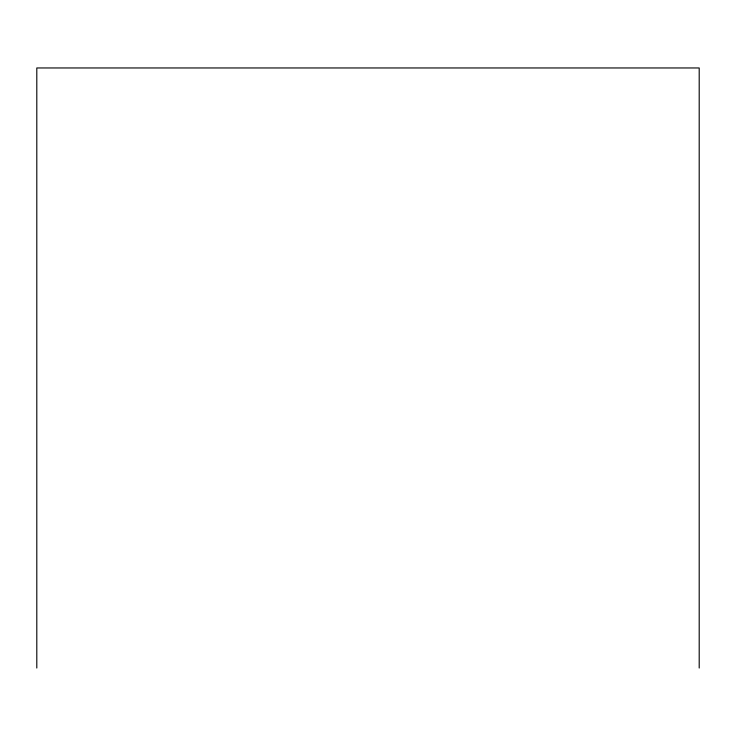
<?xml version="1.0" encoding="UTF-8"?>
<svg xmlns="http://www.w3.org/2000/svg" width="736" height="736" viewBox="0 0 736 736"><rect width="100%" height="100%" fill="white"/><g stroke="black" fill="none" stroke-linecap="round" stroke-linejoin="round"><path stroke-width="1.1" d="M699.2 668.04L699.2 67.96L36.8 67.96L36.8 668.04"/></g></svg>
